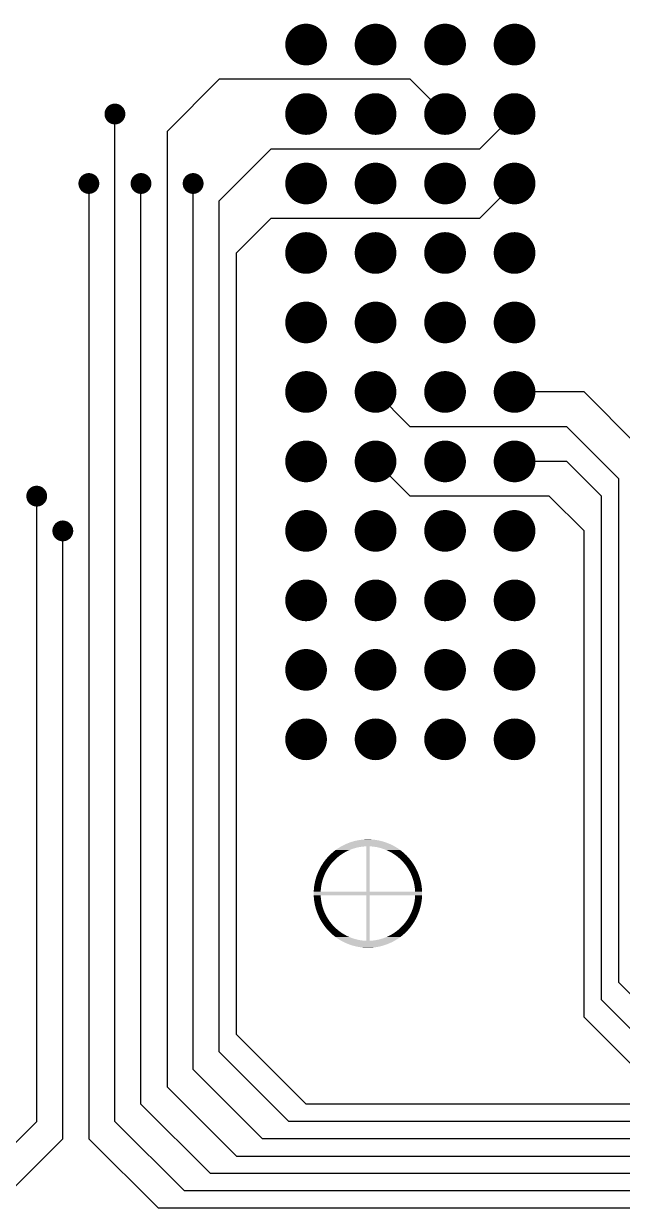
# Model space of a CAD drawing. Extents: x 295 to 953, y 10 to 290.
# Drawn here: x 645.98 to 667.86, y 103.99 to 147.3 of the extents above; entities that cross this region are included whole.
import ezdxf

# ---------------------------------------------------------------- set-up
doc = ezdxf.new("R2010")
doc.units = 0
doc.header["$LTSCALE"] = 5
doc.header["$MEASUREMENT"] = 0
doc.layers.get('0').update_dxf_attribs({"linetype": 'CONTINUOUS', "lineweight": 25})
doc.layers.add('DV-ABPB-A4_IN3', color=5, linetype='CONTINUOUS')

msp = doc.modelspace()

# ---------------------------------------------------------------- linework, layer by layer
at = {"color": 7}
for points, const_width in [([(655.919, 146.533, 1), (656.681, 146.533, 1)], 0.762), ([(658.459, 146.533, 1), (659.221, 146.533, 1)], 0.762), ([(660.999, 146.533, 1), (661.761, 146.533, 1)], 0.762), ([(663.539, 146.533, 1), (664.301, 146.533, 1)], 0.762), ([(655.919, 143.993, 1), (656.681, 143.993, 1)], 0.762), ([(658.459, 143.993, 1), (659.221, 143.993, 1)], 0.762), ([(660.999, 143.993, 1), (661.761, 143.993, 1)], 0.762), ([(663.539, 143.993, 1), (664.301, 143.993, 1)], 0.762), ([(649.124, 143.993, 1), (649.505, 143.993, 1)], 0.381), ([(655.919, 141.453, 1), (656.681, 141.453, 1)], 0.762), ([(658.459, 141.453, 1), (659.221, 141.453, 1)], 0.762), ([(660.999, 141.453, 1), (661.761, 141.453, 1)], 0.762), ([(663.539, 141.453, 1), (664.301, 141.453, 1)], 0.762), ([(648.172, 141.453, 1), (648.553, 141.453, 1)], 0.381), ([(650.077, 141.453, 1), (650.458, 141.453, 1)], 0.381), ([(651.982, 141.453, 1), (652.363, 141.453, 1)], 0.381), ([(655.919, 138.913, 1), (656.681, 138.913, 1)], 0.762), ([(658.459, 138.913, 1), (659.221, 138.913, 1)], 0.762), ([(660.999, 138.913, 1), (661.761, 138.913, 1)], 0.762), ([(663.539, 138.913, 1), (664.301, 138.913, 1)], 0.762), ([(655.919, 136.373, 1), (656.681, 136.373, 1)], 0.762), ([(658.459, 136.373, 1), (659.221, 136.373, 1)], 0.762), ([(660.999, 136.373, 1), (661.761, 136.373, 1)], 0.762), ([(663.539, 136.373, 1), (664.301, 136.373, 1)], 0.762), ([(655.919, 133.833, 1), (656.681, 133.833, 1)], 0.762), ([(658.459, 133.833, 1), (659.221, 133.833, 1)], 0.762), ([(660.999, 133.833, 1), (661.761, 133.833, 1)], 0.762), ([(663.539, 133.833, 1), (664.301, 133.833, 1)], 0.762), ([(655.919, 131.293, 1), (656.681, 131.293, 1)], 0.762), ([(658.459, 131.293, 1), (659.221, 131.293, 1)], 0.762), ([(660.999, 131.293, 1), (661.761, 131.293, 1)], 0.762), ([(663.539, 131.293, 1), (664.301, 131.293, 1)], 0.762), ([(646.267, 130.023, 1), (646.648, 130.023, 1)], 0.381), ([(655.919, 128.753, 1), (656.681, 128.753, 1)], 0.762), ([(658.459, 128.753, 1), (659.221, 128.753, 1)], 0.762), ([(660.999, 128.753, 1), (661.761, 128.753, 1)], 0.762), ([(663.539, 128.753, 1), (664.301, 128.753, 1)], 0.762), ([(647.219, 128.753, 1), (647.6, 128.753, 1)], 0.381), ([(655.919, 126.213, 1), (656.681, 126.213, 1)], 0.762), ([(658.459, 126.213, 1), (659.221, 126.213, 1)], 0.762), ([(660.999, 126.213, 1), (661.761, 126.213, 1)], 0.762), ([(663.539, 126.213, 1), (664.301, 126.213, 1)], 0.762), ([(655.919, 123.673, 1), (656.681, 123.673, 1)], 0.762), ([(658.459, 123.673, 1), (659.221, 123.673, 1)], 0.762), ([(660.999, 123.673, 1), (661.761, 123.673, 1)], 0.762), ([(663.539, 123.673, 1), (664.301, 123.673, 1)], 0.762), ([(655.919, 121.133, 1), (656.681, 121.133, 1)], 0.762), ([(658.459, 121.133, 1), (659.221, 121.133, 1)], 0.762), ([(660.999, 121.133, 1), (661.761, 121.133, 1)], 0.762), ([(663.539, 121.133, 1), (664.301, 121.133, 1)], 0.762)]:
    msp.add_lwpolyline(points, format="xyb", close=True, dxfattribs=dict(at, const_width=const_width))
for points in [[(657.88, 117.355), (657.934, 117.374), (659.241, 117.355), (659.187, 117.374)], [(657.934, 117.374), (657.939, 117.376), (659.187, 117.374), (659.181, 117.376)], [(657.939, 117.376), (657.995, 117.393), (659.181, 117.376), (659.126, 117.393)], [(657.995, 117.393), (658, 117.395), (659.126, 117.393), (659.12, 117.395)], [(658, 117.395), (658.056, 117.41), (659.12, 117.395), (659.065, 117.41)], [(658.056, 117.41), (658.061, 117.412), (659.065, 117.41), (659.059, 117.412)], [(658.061, 117.412), (658.117, 117.425), (659.059, 117.412), (659.004, 117.425)], [(658.117, 117.425), (658.123, 117.427), (659.004, 117.425), (658.997, 117.427)], [(658.123, 117.427), (658.179, 117.439), (658.997, 117.427), (658.942, 117.439)], [(658.179, 117.439), (658.185, 117.44), (658.942, 117.439), (658.935, 117.44)], [(658.185, 117.44), (658.242, 117.45), (658.935, 117.44), (658.879, 117.45)], [(658.242, 117.45), (658.247, 117.451), (658.879, 117.45), (658.873, 117.451)], [(658.247, 117.451), (658.305, 117.459), (658.873, 117.451), (658.816, 117.459)], [(658.305, 117.459), (658.31, 117.46), (658.816, 117.459), (658.81, 117.46)], [(658.31, 117.46), (658.368, 117.466), (658.81, 117.46), (658.753, 117.466)], [(658.368, 117.466), (658.373, 117.467), (658.753, 117.466), (658.746, 117.467)], [(658.373, 117.467), (658.432, 117.471), (658.746, 117.467), (658.69, 117.471)], [(658.432, 117.471), (658.436, 117.472), (658.69, 117.471), (658.682, 117.472)], [(658.436, 117.472), (658.496, 117.475), (658.682, 117.472), (658.627, 117.475)], [(658.496, 117.475), (658.5, 117.475), (658.627, 117.475), (658.616, 117.475)], [(658.5, 117.475), (658.563, 117.476), (658.616, 117.475), (658.563, 117.476)], [(657.185, 116.921), (657.199, 116.934), (657.587, 116.921), (657.606, 116.934)], [(657.199, 116.934), (657.232, 116.964), (657.606, 116.934), (657.653, 116.964)], [(657.232, 116.964), (657.234, 116.966), (657.653, 116.964), (657.656, 116.966)], [(657.234, 116.966), (657.268, 116.996), (657.656, 116.966), (657.707, 116.996)], [(657.268, 116.996), (657.279, 117.006), (657.707, 116.996), (657.725, 117.006)], [(657.279, 117.006), (657.302, 117.024), (657.725, 117.006), (657.759, 117.024)], [(657.302, 117.024), (657.328, 117.046), (657.759, 117.024), (657.802, 117.046)], [(657.328, 117.046), (657.335, 117.051), (657.802, 117.046), (657.812, 117.051)], [(657.335, 117.051), (657.367, 117.076), (657.812, 117.051), (657.865, 117.076)], [(657.367, 117.076), (657.379, 117.085), (657.865, 117.076), (657.887, 117.085)], [(657.379, 117.085), (657.398, 117.099), (657.887, 117.085), (657.92, 117.099)], [(657.398, 117.099), (657.427, 117.12), (657.92, 117.099), (657.975, 117.12)], [(657.427, 117.12), (657.43, 117.122), (657.975, 117.12), (657.982, 117.122)], [(657.43, 117.122), (657.455, 117.139), (657.982, 117.122), (658.031, 117.139)], [(657.455, 117.139), (657.481, 117.156), (658.031, 117.139), (658.088, 117.156)], [(657.481, 117.156), (657.483, 117.157), (658.088, 117.156), (658.093, 117.157)], [(657.483, 117.157), (657.505, 117.171), (658.093, 117.157), (658.145, 117.171)], [(657.505, 117.171), (657.526, 117.184), (658.145, 117.171), (658.203, 117.184)], [(657.526, 117.184), (657.537, 117.191), (658.203, 117.184), (658.236, 117.191)], [(657.537, 117.191), (657.545, 117.196), (658.236, 117.191), (658.261, 117.196)], [(657.545, 117.196), (657.561, 117.205), (658.261, 117.196), (658.32, 117.205)], [(657.561, 117.205), (657.573, 117.212), (658.32, 117.205), (658.379, 117.212)], [(657.573, 117.212), (657.582, 117.217), (658.379, 117.212), (658.438, 117.217)], [(657.582, 117.217), (657.588, 117.221), (658.438, 117.217), (658.497, 117.221)], [(657.588, 117.221), (657.592, 117.223), (659.533, 117.221), (659.529, 117.223)], [(657.592, 117.223), (657.642, 117.25), (659.529, 117.223), (659.479, 117.25)], [(657.642, 117.25), (657.647, 117.253), (659.479, 117.25), (659.473, 117.253)], [(657.647, 117.253), (657.699, 117.279), (659.473, 117.253), (659.422, 117.279)], [(657.699, 117.279), (657.704, 117.281), (659.422, 117.279), (659.416, 117.281)], [(657.704, 117.281), (657.757, 117.305), (659.416, 117.281), (659.364, 117.305)], [(657.757, 117.305), (657.762, 117.308), (659.364, 117.305), (659.359, 117.308)], [(657.762, 117.308), (657.815, 117.33), (659.359, 117.308), (659.306, 117.33)], [(657.815, 117.33), (657.82, 117.332), (659.306, 117.33), (659.3, 117.332)], [(657.82, 117.332), (657.874, 117.353), (659.3, 117.332), (659.247, 117.353)], [(657.874, 117.353), (657.88, 117.355), (659.247, 117.353), (659.241, 117.355)], [(658.497, 115.558), (658.497, 117.221), (658.624, 115.558), (658.624, 117.221)], [(658.64, 117.22), (658.624, 117.221), (659.534, 117.22), (659.533, 117.221)], [(658.662, 117.219), (658.64, 117.22), (659.536, 117.219), (659.534, 117.22)], [(658.721, 117.214), (658.662, 117.219), (659.544, 117.214), (659.536, 117.219)], [(658.78, 117.208), (658.721, 117.214), (659.555, 117.208), (659.544, 117.214)], [(658.839, 117.199), (658.78, 117.208), (659.57, 117.199), (659.555, 117.208)], [(658.897, 117.189), (658.839, 117.199), (659.588, 117.189), (659.57, 117.199)], [(658.901, 117.188), (658.897, 117.189), (659.589, 117.188), (659.588, 117.189)], [(658.955, 117.176), (658.901, 117.188), (659.608, 117.176), (659.589, 117.188)], [(659.013, 117.161), (658.955, 117.176), (659.631, 117.161), (659.608, 117.176)], [(659.039, 117.154), (659.013, 117.161), (659.643, 117.154), (659.631, 117.161)], [(659.069, 117.145), (659.039, 117.154), (659.656, 117.145), (659.643, 117.154)], [(659.126, 117.127), (659.069, 117.145), (659.683, 117.127), (659.656, 117.145)], [(659.148, 117.118), (659.126, 117.127), (659.695, 117.118), (659.683, 117.127)], [(659.181, 117.106), (659.148, 117.118), (659.712, 117.106), (659.695, 117.118)], [(659.236, 117.084), (659.181, 117.106), (659.743, 117.084), (659.712, 117.106)], [(659.242, 117.081), (659.236, 117.084), (659.747, 117.081), (659.743, 117.084)], [(659.29, 117.06), (659.242, 117.081), (659.774, 117.06), (659.747, 117.081)], [(659.326, 117.042), (659.29, 117.06), (659.797, 117.042), (659.774, 117.06)], [(659.344, 117.034), (659.326, 117.042), (659.807, 117.034), (659.797, 117.042)], [(659.396, 117.006), (659.344, 117.034), (659.841, 117.006), (659.807, 117.034)], [(659.403, 117.002), (659.396, 117.006), (659.846, 117.002), (659.841, 117.006)], [(659.447, 116.977), (659.403, 117.002), (659.875, 116.977), (659.846, 117.002)], [(659.474, 116.96), (659.447, 116.977), (659.893, 116.96), (659.875, 116.977)], [(659.498, 116.945), (659.474, 116.96), (659.909, 116.945), (659.893, 116.96)], [(659.54, 116.917), (659.498, 116.945), (659.94, 116.917), (659.909, 116.945)], [(656.842, 116.481), (656.869, 116.526), (657.143, 116.481), (657.175, 116.526)], [(656.869, 116.526), (656.871, 116.529), (657.175, 116.526), (657.177, 116.529)], [(656.871, 116.529), (656.9, 116.576), (657.177, 116.529), (657.214, 116.576)], [(656.9, 116.576), (656.903, 116.579), (657.214, 116.576), (657.216, 116.579)], [(656.903, 116.579), (656.931, 116.621), (657.216, 116.579), (657.251, 116.621)], [(656.931, 116.621), (656.938, 116.632), (657.251, 116.621), (657.261, 116.632)], [(656.938, 116.632), (656.963, 116.666), (657.261, 116.632), (657.291, 116.666)], [(656.963, 116.666), (656.975, 116.683), (657.291, 116.666), (657.308, 116.683)], [(656.975, 116.683), (656.995, 116.708), (657.308, 116.683), (657.332, 116.708)], [(656.995, 116.708), (657.014, 116.733), (657.332, 116.708), (657.357, 116.733)], [(657.014, 116.733), (657.028, 116.75), (657.357, 116.733), (657.374, 116.75)], [(657.028, 116.75), (657.055, 116.782), (657.374, 116.75), (657.41, 116.782)], [(657.055, 116.782), (657.061, 116.79), (657.41, 116.782), (657.418, 116.79)], [(657.061, 116.79), (657.095, 116.828), (657.418, 116.79), (657.463, 116.828)], [(657.095, 116.828), (657.097, 116.83), (657.463, 116.828), (657.465, 116.83)], [(657.097, 116.83), (657.13, 116.865), (657.465, 116.83), (657.509, 116.865)], [(657.13, 116.865), (657.14, 116.876), (657.509, 116.865), (657.524, 116.876)], [(657.14, 116.876), (657.165, 116.9), (657.524, 116.876), (657.557, 116.9)], [(657.165, 116.9), (657.185, 116.921), (657.557, 116.9), (657.587, 116.921)], [(659.547, 116.912), (659.54, 116.917), (659.944, 116.912), (659.94, 116.917)], [(659.595, 116.878), (659.547, 116.912), (659.979, 116.878), (659.944, 116.912)], [(659.602, 116.872), (659.595, 116.878), (659.985, 116.872), (659.979, 116.878)], [(659.642, 116.841), (659.602, 116.872), (660.013, 116.841), (659.985, 116.872)], [(659.661, 116.825), (659.642, 116.841), (660.028, 116.825), (660.013, 116.841)], [(659.687, 116.803), (659.661, 116.825), (660.047, 116.803), (660.028, 116.825)], [(659.716, 116.778), (659.687, 116.803), (660.07, 116.778), (660.047, 116.803)], [(659.731, 116.764), (659.716, 116.778), (660.081, 116.764), (660.07, 116.778)], [(659.768, 116.729), (659.731, 116.764), (660.11, 116.729), (660.081, 116.764)], [(659.774, 116.723), (659.768, 116.729), (660.114, 116.723), (660.11, 116.729)], [(659.816, 116.681), (659.774, 116.723), (660.147, 116.681), (660.114, 116.723)], [(659.818, 116.678), (659.816, 116.681), (660.149, 116.678), (660.147, 116.681)], [(659.856, 116.637), (659.818, 116.678), (660.179, 116.637), (660.149, 116.678)], [(659.864, 116.627), (659.856, 116.637), (660.186, 116.627), (660.179, 116.637)], [(659.894, 116.592), (659.864, 116.627), (660.21, 116.592), (660.186, 116.627)], [(659.908, 116.574), (659.894, 116.592), (660.221, 116.574), (660.21, 116.592)], [(659.931, 116.546), (659.908, 116.574), (660.239, 116.546), (660.221, 116.574)], [(659.949, 116.521), (659.931, 116.546), (660.255, 116.521), (660.239, 116.546)], [(659.966, 116.498), (659.949, 116.521), (660.268, 116.498), (660.255, 116.521)], [(659.988, 116.466), (659.966, 116.498), (660.287, 116.466), (660.268, 116.498)], [(656.662, 116.06), (656.663, 116.063), (656.928, 116.06), (656.93, 116.063)], [(656.663, 116.063), (656.679, 116.116), (656.93, 116.063), (656.949, 116.116)], [(656.679, 116.116), (656.682, 116.124), (656.949, 116.116), (656.952, 116.124)], [(656.682, 116.124), (656.698, 116.17), (656.952, 116.124), (656.971, 116.17)], [(656.698, 116.17), (656.703, 116.184), (656.971, 116.17), (656.977, 116.184)], [(656.703, 116.184), (656.719, 116.225), (656.977, 116.184), (656.995, 116.225)], [(656.719, 116.225), (656.726, 116.243), (656.995, 116.225), (657.004, 116.243)], [(656.726, 116.243), (656.741, 116.278), (657.004, 116.243), (657.021, 116.278)], [(656.741, 116.278), (656.751, 116.301), (657.021, 116.278), (657.033, 116.301)], [(656.751, 116.301), (656.764, 116.33), (657.033, 116.301), (657.049, 116.33)], [(656.764, 116.33), (656.778, 116.359), (657.049, 116.33), (657.065, 116.359)], [(656.778, 116.359), (656.789, 116.382), (657.065, 116.359), (657.078, 116.382)], [(656.789, 116.382), (656.806, 116.415), (657.078, 116.382), (657.099, 116.415)], [(656.806, 116.415), (656.815, 116.432), (657.099, 116.415), (657.11, 116.432)], [(656.815, 116.432), (656.837, 116.471), (657.11, 116.432), (657.136, 116.471)], [(656.837, 116.471), (656.842, 116.481), (657.136, 116.471), (657.143, 116.481)], [(660, 116.449), (659.988, 116.466), (660.296, 116.449), (660.287, 116.466)], [(660.025, 116.41), (660, 116.449), (660.317, 116.41), (660.296, 116.449)], [(660.032, 116.399), (660.025, 116.41), (660.323, 116.399), (660.317, 116.41)], [(660.059, 116.353), (660.032, 116.399), (660.346, 116.353), (660.323, 116.399)], [(660.062, 116.348), (660.059, 116.353), (660.348, 116.348), (660.346, 116.353)], [(660.09, 116.296), (660.062, 116.348), (660.372, 116.296), (660.348, 116.348)], [(660.117, 116.243), (660.09, 116.296), (660.394, 116.243), (660.372, 116.296)], [(660.12, 116.237), (660.117, 116.243), (660.397, 116.237), (660.394, 116.243)], [(660.142, 116.189), (660.12, 116.237), (660.415, 116.189), (660.397, 116.237)], [(660.146, 116.178), (660.142, 116.189), (660.42, 116.178), (660.415, 116.189)], [(660.164, 116.135), (660.146, 116.178), (660.435, 116.135), (660.42, 116.178)], [(660.171, 116.118), (660.164, 116.135), (660.441, 116.118), (660.435, 116.135)], [(660.185, 116.079), (660.171, 116.118), (660.453, 116.079), (660.441, 116.118)], [(660.193, 116.058), (660.185, 116.079), (660.46, 116.058), (660.453, 116.079)], [(656.584, 115.627), (656.586, 115.656), (656.838, 115.627), (656.841, 115.656)], [(656.586, 115.656), (656.589, 115.691), (656.841, 115.656), (656.845, 115.691)], [(656.589, 115.691), (656.592, 115.714), (656.845, 115.691), (656.847, 115.714)], [(656.592, 115.714), (656.596, 115.754), (656.847, 115.714), (656.853, 115.754)], [(656.596, 115.754), (656.599, 115.773), (656.853, 115.754), (656.856, 115.773)], [(656.599, 115.773), (656.605, 115.816), (656.856, 115.773), (656.864, 115.816)], [(656.605, 115.816), (656.608, 115.831), (656.864, 115.816), (656.866, 115.831)], [(656.608, 115.831), (656.617, 115.879), (656.866, 115.831), (656.877, 115.879)], [(656.617, 115.879), (656.619, 115.889), (656.877, 115.879), (656.879, 115.889)], [(656.619, 115.889), (656.63, 115.941), (656.879, 115.889), (656.892, 115.941)], [(656.63, 115.941), (656.631, 115.947), (656.892, 115.941), (656.893, 115.947)], [(656.631, 115.947), (656.645, 116.002), (656.893, 115.947), (656.909, 116.002)], [(656.645, 116.002), (656.646, 116.004), (656.909, 116.002), (656.91, 116.004)], [(656.646, 116.004), (656.662, 116.06), (656.91, 116.004), (656.928, 116.06)], [(660.205, 116.023), (660.193, 116.058), (660.469, 116.023), (660.46, 116.058)], [(660.213, 115.997), (660.205, 116.023), (660.477, 115.997), (660.469, 116.023)], [(660.222, 115.967), (660.213, 115.997), (660.484, 115.967), (660.477, 115.997)], [(660.23, 115.935), (660.222, 115.967), (660.492, 115.935), (660.484, 115.967)], [(660.237, 115.909), (660.23, 115.935), (660.497, 115.909), (660.492, 115.935)], [(660.245, 115.873), (660.237, 115.909), (660.505, 115.873), (660.497, 115.909)], [(660.25, 115.852), (660.245, 115.873), (660.509, 115.852), (660.505, 115.873)], [(660.258, 115.81), (660.25, 115.852), (660.516, 115.81), (660.509, 115.852)], [(660.261, 115.793), (660.258, 115.81), (660.519, 115.793), (660.516, 115.81)], [(660.269, 115.748), (660.261, 115.793), (660.525, 115.748), (660.519, 115.793)], [(660.271, 115.735), (660.269, 115.748), (660.527, 115.735), (660.525, 115.748)], [(660.277, 115.685), (660.271, 115.735), (660.532, 115.685), (660.527, 115.735)], [(660.278, 115.676), (660.277, 115.685), (660.533, 115.676), (660.532, 115.685)], [(660.283, 115.621), (660.278, 115.676), (660.537, 115.621), (660.533, 115.676)], [(656.579, 115.495), (656.58, 115.558), (660.541, 115.495), (660.54, 115.558)], [(656.58, 115.431), (656.579, 115.495), (660.54, 115.431), (660.541, 115.495)], [(656.58, 115.564), (656.582, 115.597), (656.835, 115.564), (656.836, 115.597)], [(656.58, 115.558), (656.58, 115.564), (656.834, 115.558), (656.835, 115.564)], [(656.583, 115.372), (656.58, 115.431), (656.837, 115.372), (656.834, 115.431)], [(656.582, 115.597), (656.584, 115.627), (656.836, 115.597), (656.838, 115.627)], [(656.583, 115.368), (656.583, 115.372), (656.838, 115.368), (656.837, 115.372)], [(656.588, 115.313), (656.583, 115.368), (656.843, 115.313), (656.838, 115.368)], [(656.588, 115.304), (656.588, 115.313), (656.844, 115.304), (656.843, 115.313)], [(656.594, 115.254), (656.588, 115.304), (656.85, 115.254), (656.844, 115.304)], [(656.595, 115.241), (656.594, 115.254), (656.852, 115.241), (656.85, 115.254)], [(656.602, 115.196), (656.595, 115.241), (656.859, 115.196), (656.852, 115.241)], [(658.497, 113.768), (658.497, 115.431), (658.624, 113.768), (658.624, 115.431)], [(660.257, 115.173), (660.265, 115.216), (660.515, 115.173), (660.522, 115.216)], [(660.265, 115.216), (660.268, 115.235), (660.522, 115.216), (660.524, 115.235)], [(660.268, 115.235), (660.273, 115.275), (660.524, 115.235), (660.529, 115.275)], [(660.273, 115.275), (660.276, 115.298), (660.529, 115.275), (660.532, 115.298)], [(660.276, 115.298), (660.28, 115.333), (660.532, 115.298), (660.535, 115.333)], [(660.28, 115.333), (660.282, 115.362), (660.535, 115.333), (660.537, 115.362)], [(660.282, 115.362), (660.284, 115.392), (660.537, 115.362), (660.539, 115.392)], [(660.283, 115.617), (660.283, 115.621), (660.538, 115.617), (660.537, 115.621)], [(660.286, 115.558), (660.283, 115.617), (660.54, 115.558), (660.538, 115.617)], [(660.284, 115.392), (660.286, 115.425), (660.539, 115.392), (660.54, 115.425)], [(660.286, 115.425), (660.286, 115.431), (660.54, 115.425), (660.54, 115.431)], [(656.604, 115.179), (656.602, 115.196), (656.862, 115.179), (656.859, 115.196)], [(656.612, 115.137), (656.604, 115.179), (656.87, 115.137), (656.862, 115.179)], [(656.616, 115.116), (656.612, 115.137), (656.875, 115.116), (656.87, 115.137)], [(656.623, 115.08), (656.616, 115.116), (656.884, 115.08), (656.875, 115.116)], [(656.629, 115.054), (656.623, 115.08), (656.89, 115.054), (656.884, 115.08)], [(656.636, 115.022), (656.629, 115.054), (656.899, 115.022), (656.89, 115.054)], [(656.644, 114.992), (656.636, 115.022), (656.908, 114.992), (656.899, 115.022)], [(656.651, 114.966), (656.644, 114.992), (656.916, 114.966), (656.908, 114.992)], [(656.661, 114.931), (656.651, 114.966), (656.928, 114.931), (656.916, 114.966)], [(656.668, 114.91), (656.661, 114.931), (656.935, 114.91), (656.928, 114.931)], [(656.68, 114.871), (656.668, 114.91), (656.95, 114.871), (656.935, 114.91)], [(656.686, 114.854), (656.68, 114.871), (656.956, 114.854), (656.95, 114.871)], [(656.701, 114.811), (656.686, 114.854), (656.974, 114.811), (656.956, 114.854)], [(656.705, 114.8), (656.701, 114.811), (656.979, 114.8), (656.974, 114.811)], [(656.724, 114.752), (656.705, 114.8), (657.001, 114.752), (656.979, 114.8)], [(660.117, 114.746), (660.126, 114.764), (660.395, 114.746), (660.402, 114.764)], [(660.126, 114.764), (660.144, 114.805), (660.402, 114.764), (660.418, 114.805)], [(660.144, 114.805), (660.15, 114.819), (660.418, 114.805), (660.422, 114.819)], [(660.15, 114.819), (660.169, 114.865), (660.422, 114.819), (660.439, 114.865)], [(660.169, 114.865), (660.172, 114.873), (660.439, 114.865), (660.442, 114.873)], [(660.172, 114.873), (660.191, 114.926), (660.442, 114.873), (660.458, 114.926)], [(660.191, 114.926), (660.192, 114.929), (660.458, 114.926), (660.459, 114.929)], [(660.192, 114.929), (660.211, 114.985), (660.459, 114.929), (660.475, 114.985)], [(660.211, 114.987), (660.227, 115.042), (660.475, 114.987), (660.489, 115.042)], [(660.211, 114.985), (660.211, 114.987), (660.475, 114.985), (660.475, 114.987)], [(660.227, 115.042), (660.229, 115.048), (660.489, 115.042), (660.491, 115.048)], [(660.229, 115.048), (660.242, 115.1), (660.491, 115.048), (660.502, 115.1)], [(660.242, 115.1), (660.244, 115.11), (660.502, 115.1), (660.504, 115.11)], [(660.244, 115.11), (660.254, 115.158), (660.504, 115.11), (660.512, 115.158)], [(660.254, 115.158), (660.257, 115.173), (660.512, 115.158), (660.515, 115.173)], [(656.726, 114.746), (656.724, 114.752), (657.004, 114.746), (657.001, 114.752)], [(656.748, 114.693), (656.726, 114.746), (657.03, 114.693), (657.004, 114.746)], [(656.773, 114.641), (656.749, 114.693), (657.059, 114.641), (657.03, 114.693)], [(656.775, 114.636), (656.773, 114.641), (657.062, 114.636), (657.059, 114.641)], [(656.798, 114.59), (656.775, 114.636), (657.089, 114.59), (657.062, 114.636)], [(656.803, 114.579), (656.798, 114.59), (657.096, 114.579), (657.089, 114.59)], [(656.824, 114.54), (656.803, 114.579), (657.121, 114.54), (657.096, 114.579)], [(656.834, 114.523), (656.824, 114.54), (657.132, 114.523), (657.121, 114.54)], [(656.852, 114.491), (656.834, 114.523), (657.154, 114.491), (657.132, 114.523)], [(656.866, 114.468), (656.852, 114.491), (657.171, 114.468), (657.154, 114.491)], [(656.881, 114.443), (656.866, 114.468), (657.19, 114.443), (657.171, 114.468)], [(656.899, 114.415), (656.881, 114.443), (657.213, 114.415), (657.19, 114.443)], [(656.911, 114.397), (656.899, 114.415), (657.227, 114.397), (657.213, 114.415)], [(656.935, 114.362), (656.911, 114.397), (657.256, 114.362), (657.227, 114.397)], [(656.942, 114.352), (656.935, 114.362), (657.265, 114.352), (657.256, 114.362)], [(656.972, 114.311), (656.942, 114.352), (657.303, 114.311), (657.265, 114.352)], [(659.83, 114.323), (659.86, 114.357), (660.158, 114.323), (660.182, 114.357)], [(659.86, 114.357), (659.869, 114.368), (660.182, 114.357), (660.19, 114.368)], [(659.869, 114.368), (659.904, 114.41), (660.19, 114.368), (660.218, 114.41)], [(659.904, 114.41), (659.907, 114.413), (660.218, 114.41), (660.22, 114.413)], [(659.907, 114.413), (659.943, 114.46), (660.22, 114.413), (660.25, 114.46)], [(659.943, 114.46), (659.946, 114.463), (660.25, 114.46), (660.252, 114.463)], [(659.946, 114.463), (659.978, 114.508), (660.252, 114.463), (660.278, 114.508)], [(659.978, 114.508), (659.985, 114.518), (660.278, 114.508), (660.284, 114.518)], [(659.985, 114.518), (660.011, 114.557), (660.284, 114.518), (660.306, 114.557)], [(660.011, 114.557), (660.021, 114.574), (660.306, 114.557), (660.314, 114.574)], [(660.021, 114.574), (660.042, 114.607), (660.314, 114.574), (660.332, 114.607)], [(660.042, 114.607), (660.055, 114.63), (660.332, 114.607), (660.343, 114.63)], [(660.055, 114.63), (660.072, 114.659), (660.343, 114.63), (660.356, 114.659)], [(660.072, 114.659), (660.087, 114.688), (660.356, 114.659), (660.37, 114.688)], [(660.087, 114.688), (660.1, 114.711), (660.37, 114.688), (660.38, 114.711)], [(660.1, 114.711), (660.117, 114.746), (660.38, 114.711), (660.395, 114.746)], [(656.974, 114.308), (656.972, 114.311), (657.305, 114.308), (657.303, 114.311)], [(657.006, 114.266), (656.974, 114.308), (657.346, 114.266), (657.305, 114.308)], [(657.011, 114.26), (657.006, 114.266), (657.352, 114.26), (657.346, 114.266)], [(657.04, 114.225), (657.011, 114.26), (657.389, 114.225), (657.352, 114.26)], [(657.051, 114.211), (657.04, 114.225), (657.405, 114.211), (657.389, 114.225)], [(657.073, 114.186), (657.051, 114.211), (657.433, 114.186), (657.405, 114.211)], [(657.093, 114.164), (657.073, 114.186), (657.46, 114.164), (657.433, 114.186)], [(657.108, 114.148), (657.093, 114.164), (657.479, 114.148), (657.46, 114.164)], [(657.136, 114.117), (657.108, 114.148), (657.518, 114.117), (657.479, 114.148)], [(657.142, 114.111), (657.136, 114.117), (657.526, 114.111), (657.518, 114.117)], [(657.177, 114.077), (657.142, 114.111), (657.574, 114.077), (657.526, 114.111)], [(657.181, 114.072), (657.177, 114.077), (657.58, 114.072), (657.574, 114.077)], [(657.211, 114.044), (657.181, 114.072), (657.623, 114.044), (657.58, 114.072)], [(657.227, 114.029), (657.211, 114.044), (657.647, 114.029), (657.623, 114.044)], [(657.246, 114.012), (657.227, 114.029), (657.673, 114.012), (657.647, 114.029)], [(657.275, 113.987), (657.246, 114.012), (657.718, 113.987), (657.673, 114.012)], [(657.28, 113.983), (657.275, 113.987), (657.725, 113.983), (657.718, 113.987)], [(657.313, 113.955), (657.28, 113.983), (657.777, 113.955), (657.725, 113.983)], [(657.324, 113.947), (657.313, 113.955), (657.794, 113.947), (657.777, 113.955)], [(657.346, 113.929), (657.324, 113.947), (657.83, 113.929), (657.794, 113.947)], [(657.374, 113.908), (657.346, 113.929), (657.878, 113.908), (657.83, 113.929)], [(657.378, 113.905), (657.374, 113.908), (657.884, 113.905), (657.878, 113.908)], [(657.408, 113.883), (657.378, 113.905), (657.939, 113.883), (657.884, 113.905)], [(659.201, 113.89), (659.234, 113.904), (659.723, 113.89), (659.742, 113.904)], [(659.234, 113.904), (659.255, 113.913), (659.742, 113.904), (659.754, 113.913)], [(659.255, 113.913), (659.309, 113.938), (659.754, 113.913), (659.786, 113.938)], [(659.309, 113.938), (659.319, 113.943), (659.786, 113.938), (659.792, 113.943)], [(659.319, 113.943), (659.362, 113.965), (659.792, 113.943), (659.819, 113.965)], [(659.362, 113.965), (659.396, 113.983), (659.819, 113.965), (659.841, 113.983)], [(659.396, 113.983), (659.414, 113.993), (659.841, 113.983), (659.853, 113.993)], [(659.414, 113.993), (659.465, 114.023), (659.853, 113.993), (659.887, 114.023)], [(659.465, 114.023), (659.468, 114.025), (659.887, 114.023), (659.889, 114.025)], [(659.468, 114.025), (659.515, 114.055), (659.889, 114.025), (659.921, 114.055)], [(659.515, 114.055), (659.534, 114.068), (659.921, 114.055), (659.935, 114.068)], [(659.534, 114.068), (659.564, 114.089), (659.935, 114.068), (659.956, 114.089)], [(659.564, 114.089), (659.597, 114.113), (659.956, 114.089), (659.98, 114.113)], [(659.597, 114.113), (659.611, 114.124), (659.98, 114.113), (659.991, 114.124)], [(659.611, 114.124), (659.656, 114.159), (659.991, 114.124), (660.024, 114.159)], [(659.656, 114.159), (659.658, 114.161), (660.024, 114.159), (660.025, 114.161)], [(659.658, 114.161), (659.703, 114.199), (660.025, 114.161), (660.059, 114.199)], [(659.703, 114.199), (659.711, 114.207), (660.059, 114.199), (660.066, 114.207)], [(659.711, 114.207), (659.747, 114.239), (660.066, 114.207), (660.093, 114.239)], [(659.747, 114.239), (659.763, 114.256), (660.093, 114.239), (660.106, 114.256)], [(659.763, 114.256), (659.789, 114.281), (660.106, 114.256), (660.126, 114.281)], [(659.789, 114.281), (659.813, 114.306), (660.126, 114.281), (660.145, 114.306)], [(659.813, 114.306), (659.83, 114.323), (660.145, 114.306), (660.158, 114.323)], [(657.425, 113.871), (657.408, 113.883), (657.973, 113.871), (657.939, 113.883)], [(657.437, 113.862), (657.425, 113.871), (657.995, 113.862), (657.973, 113.871)], [(657.465, 113.844), (657.437, 113.862), (658.051, 113.844), (657.995, 113.862)], [(657.478, 113.835), (657.465, 113.844), (658.082, 113.835), (658.051, 113.844)], [(657.49, 113.828), (657.478, 113.835), (658.108, 113.828), (658.082, 113.835)], [(657.513, 113.813), (657.49, 113.828), (658.165, 113.813), (658.108, 113.828)], [(657.532, 113.801), (657.513, 113.813), (658.22, 113.801), (658.165, 113.813)], [(657.533, 113.8), (657.532, 113.801), (658.223, 113.8), (658.22, 113.801)], [(657.551, 113.79), (657.533, 113.8), (658.282, 113.79), (658.223, 113.8)], [(657.566, 113.781), (657.551, 113.79), (658.34, 113.781), (658.282, 113.79)], [(657.577, 113.775), (657.566, 113.781), (658.399, 113.775), (658.34, 113.781)], [(657.584, 113.77), (657.577, 113.775), (658.458, 113.77), (658.399, 113.775)], [(657.586, 113.769), (657.584, 113.77), (658.481, 113.769), (658.458, 113.77)], [(657.588, 113.768), (657.586, 113.769), (658.497, 113.768), (658.481, 113.769)], [(657.592, 113.766), (657.588, 113.768), (659.529, 113.766), (659.533, 113.768)], [(657.642, 113.739), (657.592, 113.766), (659.478, 113.739), (659.529, 113.766)], [(657.648, 113.736), (657.642, 113.739), (659.473, 113.736), (659.478, 113.739)], [(657.699, 113.71), (657.648, 113.736), (659.422, 113.71), (659.473, 113.736)], [(657.704, 113.708), (657.699, 113.71), (659.416, 113.708), (659.422, 113.71)], [(657.756, 113.684), (657.704, 113.708), (659.364, 113.684), (659.416, 113.708)], [(657.762, 113.681), (657.756, 113.684), (659.359, 113.681), (659.364, 113.684)], [(657.815, 113.659), (657.762, 113.681), (659.306, 113.659), (659.359, 113.681)], [(657.821, 113.657), (657.815, 113.659), (659.3, 113.657), (659.306, 113.659)], [(657.874, 113.636), (657.821, 113.657), (659.246, 113.636), (659.3, 113.657)], [(657.88, 113.634), (657.874, 113.636), (659.241, 113.634), (659.246, 113.636)], [(657.934, 113.615), (657.88, 113.634), (659.187, 113.615), (659.241, 113.634)], [(657.94, 113.613), (657.934, 113.615), (659.181, 113.613), (659.187, 113.615)], [(657.994, 113.596), (657.94, 113.613), (659.126, 113.596), (659.181, 113.613)], [(658, 113.594), (657.994, 113.596), (659.121, 113.594), (659.126, 113.596)], [(658.055, 113.579), (658, 113.594), (659.065, 113.579), (659.121, 113.594)], [(658.062, 113.577), (658.055, 113.579), (659.059, 113.577), (659.065, 113.579)], [(658.117, 113.564), (658.062, 113.577), (659.003, 113.564), (659.059, 113.577)], [(658.123, 113.562), (658.117, 113.564), (658.998, 113.562), (659.003, 113.564)], [(658.179, 113.55), (658.123, 113.562), (658.941, 113.55), (658.998, 113.562)], [(658.185, 113.549), (658.179, 113.55), (658.936, 113.549), (658.941, 113.55)], [(658.241, 113.539), (658.185, 113.549), (658.879, 113.539), (658.936, 113.549)], [(658.248, 113.538), (658.241, 113.539), (658.873, 113.538), (658.879, 113.539)], [(658.304, 113.53), (658.248, 113.538), (658.816, 113.53), (658.873, 113.538)], [(658.311, 113.529), (658.304, 113.53), (658.81, 113.529), (658.816, 113.53)], [(658.367, 113.523), (658.311, 113.529), (658.753, 113.523), (658.81, 113.529)], [(658.374, 113.522), (658.367, 113.523), (658.747, 113.522), (658.753, 113.523)], [(658.43, 113.518), (658.374, 113.522), (658.689, 113.518), (658.747, 113.522)], [(658.438, 113.517), (658.43, 113.518), (658.684, 113.517), (658.689, 113.518)], [(658.494, 113.514), (658.438, 113.517), (658.625, 113.514), (658.684, 113.517)], [(658.505, 113.514), (658.494, 113.514), (658.621, 113.514), (658.625, 113.514)], [(658.557, 113.513), (658.505, 113.514), (658.557, 113.513), (658.621, 113.514)], [(658.624, 113.768), (658.683, 113.772), (659.533, 113.768), (659.538, 113.772)], [(658.683, 113.772), (658.742, 113.777), (659.538, 113.772), (659.547, 113.777)], [(658.742, 113.777), (658.801, 113.784), (659.547, 113.777), (659.56, 113.784)], [(658.801, 113.784), (658.859, 113.793), (659.56, 113.784), (659.576, 113.793)], [(658.859, 113.793), (658.884, 113.798), (659.576, 113.793), (659.584, 113.798)], [(658.884, 113.798), (658.917, 113.805), (659.584, 113.798), (659.594, 113.805)], [(658.917, 113.805), (658.975, 113.818), (659.594, 113.805), (659.615, 113.818)], [(658.975, 113.818), (659.028, 113.832), (659.615, 113.818), (659.638, 113.832)], [(659.028, 113.832), (659.032, 113.833), (659.638, 113.832), (659.64, 113.833)], [(659.032, 113.833), (659.089, 113.85), (659.64, 113.833), (659.665, 113.85)], [(659.089, 113.85), (659.139, 113.867), (659.665, 113.85), (659.69, 113.867)], [(659.139, 113.867), (659.145, 113.869), (659.69, 113.867), (659.693, 113.869)], [(659.145, 113.869), (659.201, 113.89), (659.693, 113.869), (659.723, 113.89)]]:
    msp.add_solid(points, dxfattribs=at)
at = {"layer": 'DV-ABPB-A4_IN3', "color": 7}
for p, q in [((653.125, 145.263), (651.22, 143.358)), ((660.11, 145.263), (653.125, 145.263)), ((661.38, 143.993), (660.11, 145.263)), ((649.315, 107.163), (649.315, 143.993)), ((662.65, 142.723), (663.92, 143.993)), ((651.22, 143.358), (651.22, 108.433)), ((653.125, 140.818), (655.03, 142.723)), ((655.03, 142.723), (662.65, 142.723)), ((648.362, 141.453), (648.362, 106.528)), ((650.267, 107.798), (650.267, 141.453)), ((652.172, 109.068), (652.172, 141.453)), ((662.65, 140.183), (663.92, 141.453)), ((653.125, 109.703), (653.125, 140.818)), ((655.03, 140.183), (653.76, 138.913)), ((655.03, 140.183), (662.65, 140.183)), ((653.76, 110.338), (653.76, 138.913)), ((660.11, 132.563), (658.84, 133.833)), ((666.46, 133.833), (663.92, 133.833)), ((668.365, 131.928), (666.46, 133.833)), ((665.825, 132.563), (660.11, 132.563)), ((667.73, 130.658), (665.825, 132.563)), ((660.11, 130.023), (658.84, 131.293)), ((665.825, 131.293), (663.92, 131.293)), ((667.095, 130.023), (665.825, 131.293)), ((667.73, 112.243), (667.73, 130.658)), ((646.457, 107.163), (646.457, 130.023)), ((665.19, 130.023), (660.11, 130.023)), ((666.46, 128.753), (665.19, 130.023)), ((667.095, 111.608), (667.095, 130.023)), ((647.41, 106.528), (647.41, 128.753)), ((666.46, 110.973), (666.46, 128.753)), ((670.27, 109.703), (667.73, 112.243)), ((669.635, 109.068), (667.095, 111.608)), ((669, 108.433), (666.46, 110.973)), ((656.3, 107.798), (653.76, 110.338)), ((655.665, 107.163), (653.125, 109.703)), ((654.712, 106.528), (652.172, 109.068)), ((651.22, 108.433), (653.76, 105.893)), ((652.807, 105.258), (650.267, 107.798)), ((710.275, 107.798), (656.3, 107.798)), ((643.917, 104.623), (646.457, 107.163)), ((651.855, 104.623), (649.315, 107.163)), ((710.91, 107.163), (655.665, 107.163)), ((644.87, 103.988), (647.41, 106.528)), ((650.902, 103.988), (648.362, 106.528)), ((711.545, 106.528), (654.712, 106.528)), ((653.76, 105.893), (712.18, 105.893)), ((712.815, 105.258), (652.807, 105.258)), ((713.45, 104.623), (651.855, 104.623)), ((714.085, 103.988), (650.902, 103.988))]:
    msp.add_line(p, q, dxfattribs=at)

doc.saveas('drawing.dxf')
